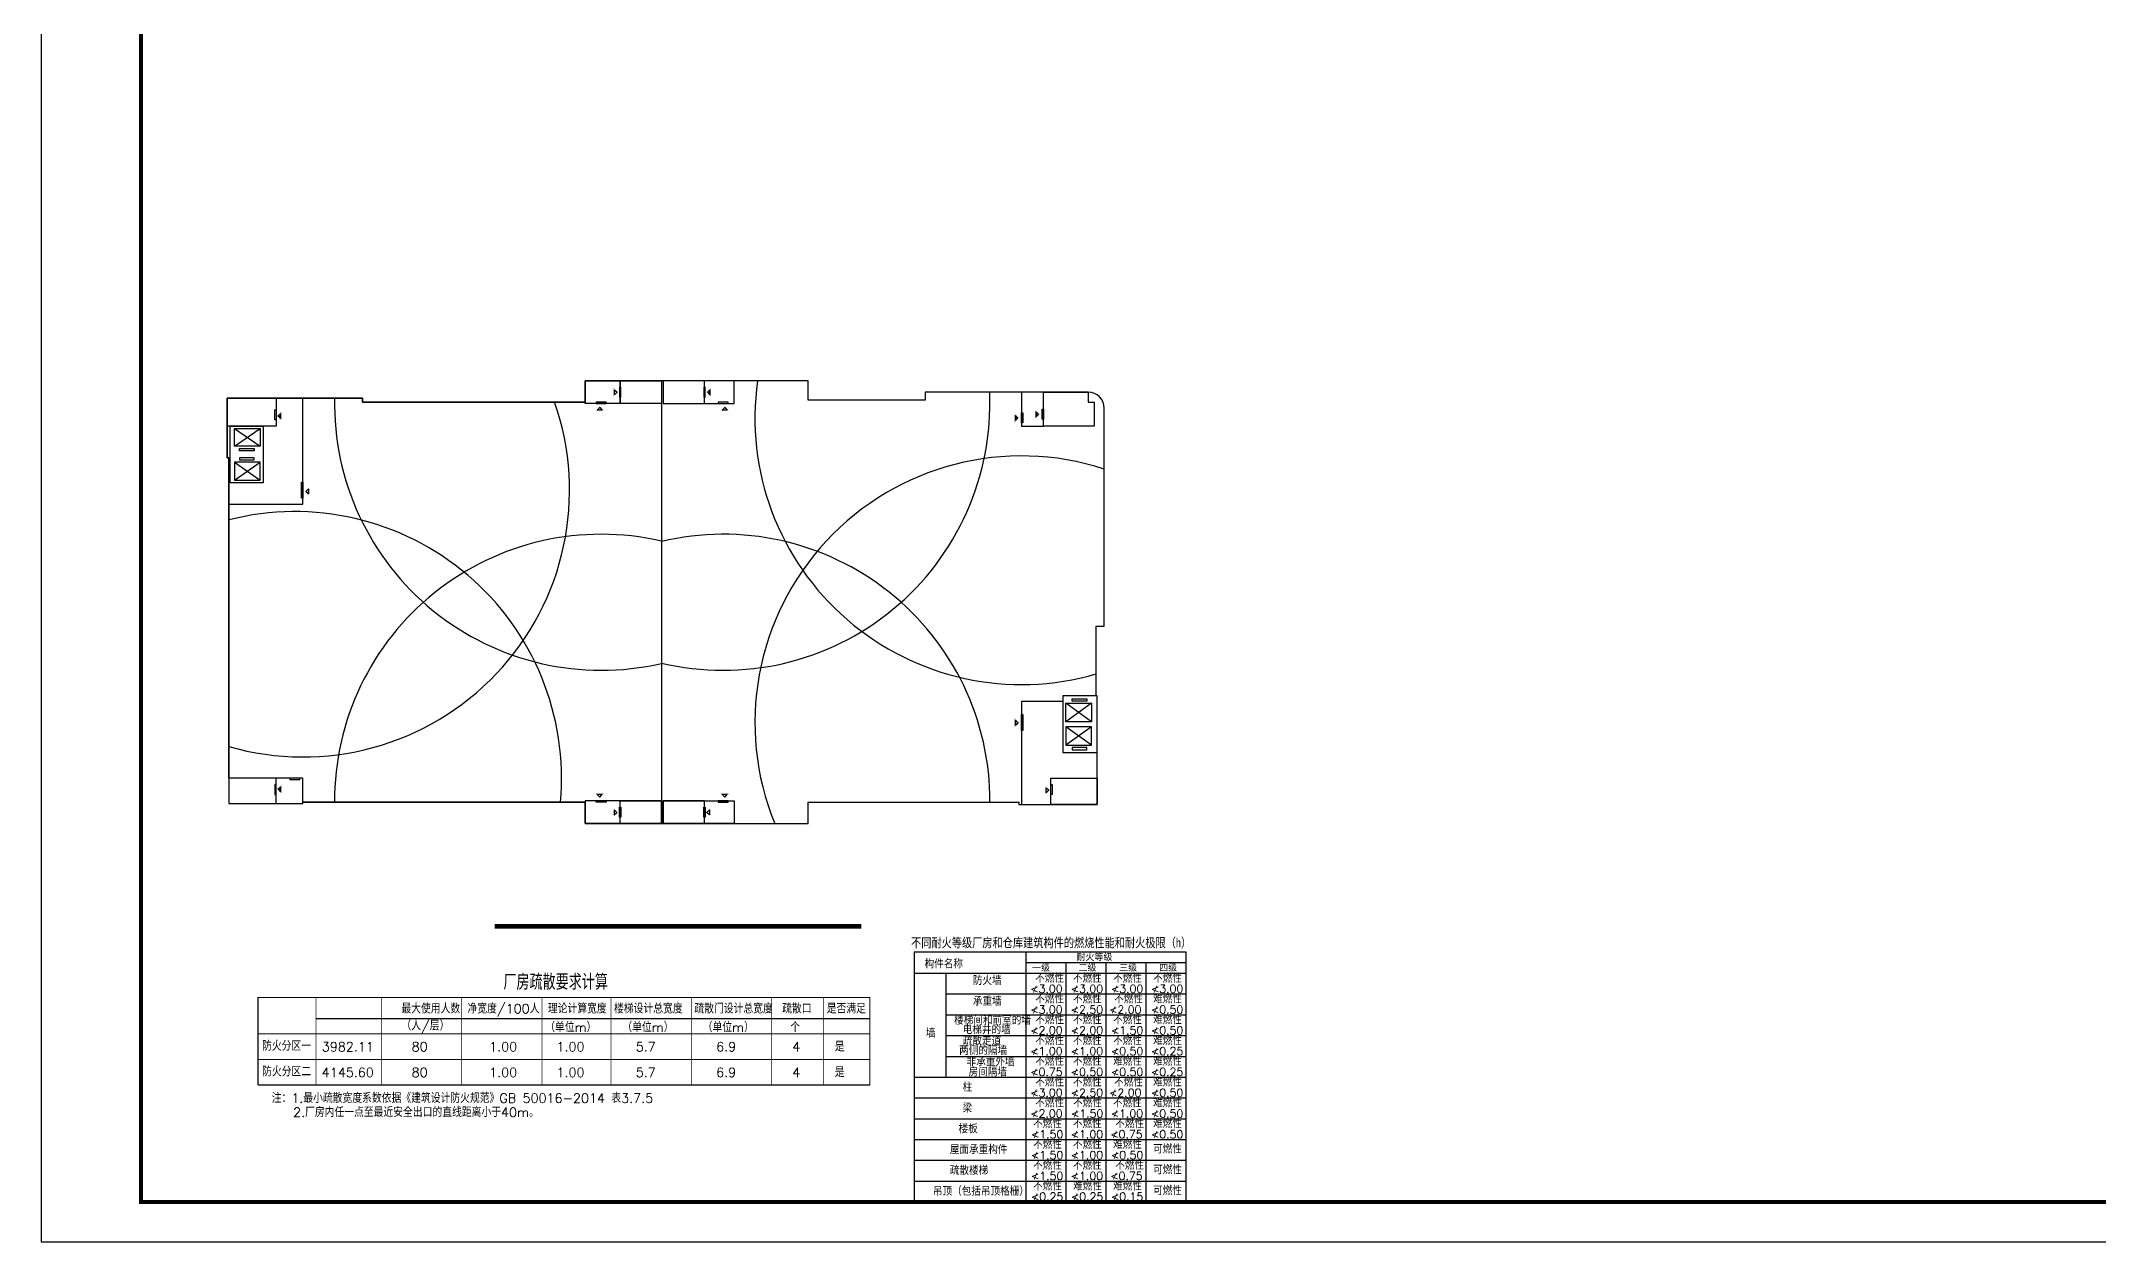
# Model space of a CAD drawing. Extents: x 6843040 to 15500510, y -6507076 to -4940511.
# Drawn here: x 8031580 to 8108738, y -5601001 to -5555980 of the extents above; entities that cross this region are included whole.
import ezdxf

# ---------------------------------------------------------------- set-up
doc = ezdxf.new("R2010")
doc.units = 0
doc.header["$LTSCALE"] = 1000
doc.header["$MEASUREMENT"] = 0
for name, color, linetype in [('_0', 7, 'Continuous'), ('DIM_SYMB', 3, 'Continuous'), ('EVTR', 2, 'Continuous'), ('GJ', 1, 'Continuous'), ('PUB_TEXT', 7, 'Continuous'), ('PUB_TITLE', 4, 'Continuous'), ('TEXT', 7, 'Continuous')]:
    doc.layers.add(name, color=color, linetype=linetype)
doc.styles.add('-宋体', font='', dxfattribs={"width": 0.8})
doc.styles.add('_HZTXT', font='SIMPLEX', dxfattribs={"width": 0.9, "bigfont": 'HZTXT'})
doc.styles.add('_TCH_DIM', font='SIMPLEX', dxfattribs={"bigfont": 'GBCBIG'})
doc.styles.add('宋体', font='')
doc.styles.get('-宋体').set_extended_font_data('SimSun')
doc.styles.get('宋体').set_extended_font_data('SimSun')

# ---------------------------------------------------------------- blocks, each defined once
blk = doc.blocks.new('防护构件')
at = {"layer": 'GJ', "color": 7}
for points in [[(1526251, -532146), (1526251, -541519)], [(1526251, -532146), (1536445, -532146)], [(1530444, -532146), (1530444, -541519)], [(1536445, -532146), (1536445, -541519)], [(1526251, -532946), (1536445, -532946)], [(1527444, -532946), (1527444, -536843)], [(1530444, -532546), (1536445, -532546)], [(1531944, -532546), (1531944, -541519)], [(1533444, -532546), (1533444, -541519)], [(1534945, -532546), (1534945, -541519)], [(1527444, -533725), (1536445, -533725)], [(1527444, -534505), (1536445, -534505)], [(1527444, -535284), (1536445, -535284)], [(1527444, -536063), (1536445, -536063)], [(1526251, -536843), (1536445, -536843)], [(1527444, -536843), (1536445, -536843)], [(1526251, -537622), (1536445, -537622)], [(1526251, -538401), (1536445, -538401)], [(1526251, -538401), (1536445, -538401)], [(1526251, -538401), (1536445, -538401)], [(1526251, -539181), (1536445, -539181)], [(1526251, -539960), (1536445, -539960)], [(1526251, -539960), (1536445, -539960)], [(1526251, -539960), (1536445, -539960)], [(1526251, -540739), (1536445, -540739)], [(1526251, -541519), (1536445, -541519)]]:
    blk.add_lwpolyline(points, dxfattribs=at)
at = {"layer": 'TEXT', "color": 7, "style": '宋体', "width": 0.8}
blk.add_text('不同耐火等级厂房和仓库建筑构件的燃烧性能和耐火极限（h）', height=350, dxfattribs=at).set_placement((1526136, -531974))
at = {"layer": 'TEXT', "color": 7}
for s, height, style, p in [('耐火等级', 250, '_HZTXT', (1532337, -532482)), ('构件名称', 300, '_HZTXT', (1526643, -532761)), ('防火墙', 300, '_HZTXT', (1528453, -533382)), ('一级', 250, '_HZTXT', (1530674, -532882)), ('不燃性', 300, '_HZTXT', (1530792, -533297)), ('不燃性', 300, '_HZTXT', (1532206, -533297)), ('二级', 250, '_HZTXT', (1532413, -532882)), ('不燃性', 300, '_HZTXT', (1533713, -533297)), ('三级', 250, '_HZTXT', (1533938, -532882)), ('不燃性', 300, '_HZTXT', (1535213, -533297)), ('四级', 250, '_HZTXT', (1535438, -532882)), ('承重墙', 300, '_HZTXT', (1528453, -534161)), ('≮3.00', 300, '_TCH_DIM', (1530607, -533681)), ('不燃性', 300, '_HZTXT', (1530792, -534076)), ('≮3.00', 300, '_TCH_DIM', (1532125, -533681)), ('不燃性', 300, '_HZTXT', (1532206, -534076)), ('≮3.00', 300, '_TCH_DIM', (1533633, -533681)), ('不燃性', 300, '_HZTXT', (1533752, -534076)), ('≮3.00', 300, '_TCH_DIM', (1535133, -533681)), ('难燃性', 300, '_HZTXT', (1535213, -534076)), ('楼梯间和前室的墙', 300, '_HZTXT', (1527750, -534872)), ('≮3.00', 300, '_HZTXT', (1530607, -534460)), ('不燃性', 300, '_HZTXT', (1530792, -534856)), ('≮2.50', 300, '_HZTXT', (1532125, -534460)), ('不燃性', 300, '_HZTXT', (1532206, -534856)), ('≮2.00', 300, '_HZTXT', (1533563, -534460)), ('不燃性', 300, '_HZTXT', (1533713, -534856)), ('≮0.50', 300, '_TCH_DIM', (1535133, -534460)), ('难燃性', 300, '_HZTXT', (1535213, -534856)), ('墙', 300, '_HZTXT', (1526692, -535354)), ('疏散走道', 300, '_HZTXT', (1528074, -535651)), ('电梯井的墙', 300, '_HZTXT', (1528074, -535227)), ('≮2.00', 300, '_TCH_DIM', (1530607, -535240)), ('不燃性', 300, '_HZTXT', (1530792, -535635)), ('≮2.00', 300, '_TCH_DIM', (1532125, -535240)), ('不燃性', 300, '_HZTXT', (1532206, -535635)), ('≮1.50', 300, '_TCH_DIM', (1533633, -535240)), ('不燃性', 300, '_HZTXT', (1533713, -535635)), ('≮0.50', 300, '_TCH_DIM', (1535133, -535240)), ('难燃性', 300, '_HZTXT', (1535213, -535635)), ('两侧的隔墙', 300, '_HZTXT', (1527939, -536007)), ('非承重外墙', 300, '_HZTXT', (1528218, -536431)), ('≮1.00', 300, '_TCH_DIM', (1530607, -536019)), ('不燃性', 300, '_HZTXT', (1530792, -536414)), ('≮1.00', 300, '_TCH_DIM', (1532125, -536019)), ('不燃性', 300, '_HZTXT', (1532206, -536414)), ('≮0.50', 300, '_TCH_DIM', (1533633, -536019)), ('难燃性', 300, '_HZTXT', (1533713, -536414)), ('≮0.25', 300, '_TCH_DIM', (1535133, -536019)), ('难燃性', 300, '_HZTXT', (1535213, -536414)), ('房间隔墙', 300, '_HZTXT', (1528293, -536815)), ('≮0.75', 300, '_TCH_DIM', (1530607, -536798)), ('不燃性', 300, '_HZTXT', (1530792, -537194)), ('≮0.50', 300, '_TCH_DIM', (1532125, -536798)), ('不燃性', 300, '_HZTXT', (1532206, -537194)), ('≮0.50', 300, '_TCH_DIM', (1533633, -536798)), ('不燃性', 300, '_HZTXT', (1533752, -537194)), ('≮0.25', 300, '_TCH_DIM', (1535133, -536798)), ('难燃性', 300, '_HZTXT', (1535213, -537194)), ('柱', 300, '_HZTXT', (1528069, -537385)), ('≮3.00', 300, '_TCH_DIM', (1530607, -537578)), ('不燃性', 300, '_HZTXT', (1530792, -537973)), ('≮2.50', 300, '_HZTXT', (1532125, -537578)), ('不燃性', 300, '_HZTXT', (1532213, -537973)), ('≮2.00', 300, '_HZTXT', (1533563, -537578)), ('不燃性', 300, '_HZTXT', (1533706, -537973)), ('≮0.50', 300, '_TCH_DIM', (1535133, -537578)), ('难燃性', 300, '_HZTXT', (1535213, -537973)), ('梁', 300, '_HZTXT', (1528069, -538164)), ('≮2.00', 300, '_TCH_DIM', (1530607, -538357)), ('不燃性', 300, '_HZTXT', (1530713, -538752)), ('≮1.50', 300, '_TCH_DIM', (1532133, -538357)), ('不燃性', 300, '_HZTXT', (1532206, -538752)), ('≮1.00', 300, '_TCH_DIM', (1533626, -538357)), ('不燃性', 300, '_HZTXT', (1533792, -538752)), ('≮0.50', 300, '_TCH_DIM', (1535133, -538357)), ('难燃性', 300, '_HZTXT', (1535213, -538752)), ('楼板', 300, '_HZTXT', (1527918, -538944)), ('≮1.50', 300, '_TCH_DIM', (1530633, -539136)), ('不燃性', 300, '_HZTXT', (1530713, -539532)), ('≮1.00', 300, '_TCH_DIM', (1532125, -539136)), ('不燃性', 300, '_HZTXT', (1532206, -539532)), ('≮0.75', 300, '_TCH_DIM', (1533607, -539136)), ('难燃性', 300, '_HZTXT', (1533713, -539532)), ('≮0.50', 300, '_TCH_DIM', (1535133, -539136)), ('屋面承重构件', 300, '_HZTXT', (1527590, -539723)), ('≮1.50', 300, '_TCH_DIM', (1530633, -539916)), ('不燃性', 300, '_HZTXT', (1530713, -540311)), ('≮1.00', 300, '_TCH_DIM', (1532125, -539916)), ('不燃性', 300, '_HZTXT', (1532206, -540311)), ('≮0.50', 300, '_TCH_DIM', (1533633, -539916)), ('不燃性', 300, '_HZTXT', (1533792, -540311)), ('可燃性', 300, '_HZTXT', (1535213, -539702)), ('疏散楼梯', 300, '_HZTXT', (1527590, -540502)), ('≮1.50', 300, '_TCH_DIM', (1530633, -540695)), ('不燃性', 300, '_HZTXT', (1530713, -541090)), ('≮1.00', 300, '_TCH_DIM', (1532125, -540695)), ('难燃性', 300, '_HZTXT', (1532213, -541090)), ('≮0.75', 300, '_TCH_DIM', (1533607, -540695)), ('难燃性', 300, '_HZTXT', (1533713, -541090)), ('可燃性', 300, '_HZTXT', (1535213, -540481)), ('吊顶（包括吊顶格栅）', 300, '_HZTXT', (1526956, -541282)), ('≮0.25', 300, '_TCH_DIM', (1530633, -541474)), ('≮0.25', 300, '_TCH_DIM', (1532133, -541474)), ('≮0.15', 300, '_TCH_DIM', (1533633, -541474)), ('可燃性', 300, '_HZTXT', (1535213, -541261))]:
    blk.add_text(s, height=height, dxfattribs=dict(at, style=style)).set_placement(p)
blk = doc.blocks.new('A$C49B61945')
at = {"const_width": 0.1}
blk.add_lwpolyline([(2.2, 2.1), (0.1, 4.1), (0.1, 0.1)], close=True, dxfattribs=at)
blk.add_lwpolyline([(0.4, 0.8), (1.8, 2.1), (0.4, 3.5)], close=True)
blk = doc.blocks.new('二层防火分区示意图')
for points in [[(8066783, -5662065), (8066783, -5614015), (8066533, -5614015), (8066533, -5605065), (8086833, -5605065), (8086833, -5605665), (8120233, -5605665), (8120233, -5602465), (8131658, -5602465), (8131658, -5668865), (8120233, -5668865), (8120233, -5665665), (8077883, -5665665)], [(8171233, -5604165), (8171233, -5604165), (8171233, -5605365), (8153683, -5605365), (8153683, -5602465), (8120233, -5602465), (8120233, -5605665), (8086833, -5605665), (8086833, -5605065), (8066533, -5605065), (8066533, -5614015), (8066783, -5614015), (8066783, -5662065)], [(8077883, -5665665), (8120233, -5665665), (8120233, -5668865), (8153683, -5668865), (8153683, -5665665), (8185283, -5665665), (8185283, -5666015), (8197033, -5666015), (8197033, -5649716), (8196883, -5649716), (8196883, -5639265), (8198083, -5639265), (8198083, -5636985)]]:
    blk.add_lwpolyline(points)
for points in [[(8120233, -5602465), (8125458, -5602465), (8125458, -5605865), (8120233, -5605865)], [(8125358, -5604915), (8125558, -5604915), (8125558, -5603415), (8125358, -5603415)], [(8125458, -5602465), (8131658, -5602465), (8131658, -5605865), (8125458, -5605865)], [(8142583, -5602465), (8131908, -5602465), (8131908, -5605865), (8142583, -5605865)], [(8138108, -5602465), (8131908, -5602465), (8131908, -5605865), (8138108, -5605865)], [(8138008, -5604915), (8138208, -5604915), (8138208, -5603415), (8138008, -5603415)], [(8188983, -5604165), (8185683, -5604165), (8185683, -5609265), (8188983, -5609265)], [(8195683, -5604165), (8195683, -5605665), (8196583, -5605665), (8196583, -5609265), (8188983, -5609265), (8188983, -5604165)], [(8066783, -5620965), (8077883, -5620965), (8077883, -5605065), (8066533, -5605065), (8066533, -5614015), (8066783, -5614015)], [(8073883, -5609265), (8066533, -5609265), (8066533, -5605065), (8073883, -5605065)], [(8073883, -5608315), (8073683, -5608315), (8073683, -5606815), (8073883, -5606815)], [(8121883, -5605865), (8123383, -5605865), (8123383, -5605665), (8121883, -5605665)], [(8140183, -5605865), (8141683, -5605865), (8141683, -5605665), (8140183, -5605665)], [(8185883, -5608765), (8185683, -5608765), (8185683, -5607265), (8185883, -5607265)], [(8188983, -5608215), (8188783, -5608215), (8188783, -5606715), (8188983, -5606715)], [(8071933, -5617765), (8066983, -5617765), (8066983, -5609265), (8071933, -5609265)], [(8077883, -5620067), (8077683, -5620067), (8077683, -5617667), (8077883, -5617667)], [(8185683, -5666015), (8190083, -5666015), (8190083, -5662066), (8197033, -5662066), (8197033, -5649716), (8191883, -5649716), (8191883, -5650566), (8185683, -5650566)], [(8191883, -5658216), (8197033, -5658216), (8197033, -5649716), (8191883, -5649716)], [(8185683, -5652515), (8185883, -5652515), (8185883, -5654915), (8185683, -5654915)], [(8073883, -5662065), (8066783, -5662065), (8066783, -5665865), (8073883, -5665865)], [(8077883, -5662065), (8066783, -5662065), (8066783, -5665865), (8077883, -5665865)], [(8073883, -5663015), (8073683, -5663015), (8073683, -5664515), (8073883, -5664515)], [(8075933, -5662265), (8077433, -5662265), (8077433, -5662065), (8075933, -5662065)], [(8190083, -5662066), (8197033, -5662066), (8197033, -5666015), (8190083, -5666015)], [(8190083, -5663016), (8190283, -5663016), (8190283, -5664516), (8190083, -5664516)], [(8120233, -5668865), (8131658, -5668865), (8131658, -5665465), (8120233, -5665465)], [(8121883, -5665465), (8123383, -5665465), (8123383, -5665665), (8121883, -5665665)], [(8125558, -5667915), (8125358, -5667915), (8125358, -5666415), (8125558, -5666415)], [(8125458, -5665465), (8131658, -5665465), (8131658, -5668865), (8125458, -5668865)], [(8142583, -5668865), (8131908, -5668865), (8131908, -5665465), (8142583, -5665465)], [(8138108, -5665465), (8131908, -5665465), (8131908, -5668865), (8138108, -5668865)], [(8138008, -5666415), (8138208, -5666415), (8138208, -5667915), (8138008, -5667915)], [(8141683, -5665465), (8140183, -5665465), (8140183, -5665665), (8141683, -5665665)]]:
    blk.add_lwpolyline(points, close=True)
blk.add_lwpolyline([(8131658, -5668865), (8153683, -5668865), (8153683, -5665665), (8185283, -5665665), (8185283, -5666015), (8197033, -5666015), (8197033, -5649716), (8196883, -5649716), (8196883, -5639264), (8198083, -5639264), (8198083, -5606565, 0.4142035), (8195683, -5604165), (8171233, -5604165), (8171233, -5605365), (8153683, -5605365), (8153683, -5602465), (8131658, -5602465), (8131658, -5668865)], format="xyb")
for centre, start, end in [((8140933, -5605865), 256.59251, 2.4365), ((8185683, -5608015), 172.02448, 286.2602), ((8077883, -5618867), 253.88906, 19.27142), ((8122633, -5605865), 178.85414, 283.03963), ((8185683, -5653715), 71.94077, 202.25628), ((8076683, -5662065), 354.83639, 104.32962), ((8122633, -5665465), 76.96037, 180.28648), ((8140933, -5665465), 359.71352, 103.40749)]:
    blk.add_arc(centre, 40000, start, end)
at = {"layer": 'EVTR'}
for p, q in [((8067633, -5612270), (8071483, -5609590)), ((8067633, -5609590), (8071483, -5612270)), ((8067633, -5614660), (8071483, -5617340)), ((8067633, -5617340), (8071483, -5614660)), ((8196183, -5650811), (8192333, -5653591)), ((8196183, -5653591), (8192333, -5650811)), ((8196183, -5657121), (8192333, -5654341)), ((8196183, -5654341), (8192333, -5657121))]:
    blk.add_line(p, q, dxfattribs=at)
for points in [[(8067633, -5609590), (8071483, -5609590), (8071483, -5612270), (8067633, -5612270)], [(8068363, -5612605), (8070553, -5612605), (8070553, -5612940), (8068363, -5612940)], [(8067633, -5617340), (8071483, -5617340), (8071483, -5614660), (8067633, -5614660)], [(8068363, -5614325), (8070553, -5614325), (8070553, -5613990), (8068363, -5613990)], [(8196183, -5653591), (8192333, -5653591), (8192333, -5650811), (8196183, -5650811)], [(8195453, -5650476), (8193263, -5650476), (8193263, -5650141), (8195453, -5650141)], [(8196183, -5654341), (8192333, -5654341), (8192333, -5657121), (8196183, -5657121)], [(8195453, -5657456), (8193263, -5657456), (8193263, -5657791), (8195453, -5657791)]]:
    blk.add_lwpolyline(points, close=True, dxfattribs=at)
at = {"yscale": 279.9999999999999, "zscale": 279.9999999999999}
for p, xscale, rotation in [((8124500, -5603568), -279.9999999999999, 180), ((8139058, -5603568), 279.9999999999999, 180), ((8074657, -5607115), 279.9999999999999, 180.0000000000101), ((8121811, -5606957), -279.9999999999999, 270), ((8140561, -5606957), -279.9999999999999, 270), ((8078822, -5619638), -279.9999999999999, 359.9999999999899), ((8074657, -5663107), 279.9999999999999, 180.00000000001), ((8189264, -5663278), -279.9999999999999, 180), ((8121811, -5664373), 279.9999999999999, 270), ((8140561, -5664373), 279.9999999999999, 270)]:
    blk.add_blockref('A$C49B61945', p, dxfattribs=dict(at, xscale=xscale, rotation=rotation))
for p, xscale in [((8184636, -5608633), 279.9999999999999), ((8187736, -5608083), 279.9999999999999), ((8184647, -5654312), 279.9999999999999), ((8124462, -5667762), 279.9999999999999), ((8138971, -5667762), -279.9999999999999)]:
    blk.add_blockref('A$C49B61945', p, dxfattribs=dict(at, xscale=xscale))
blk = doc.blocks.new('二层防火分区示意0920')
at = {"xscale": 0.5, "yscale": 0.5, "zscale": 0.5}
blk.add_blockref('二层防火分区示意图', (4008972, -2760987), dxfattribs=at)

msp = doc.modelspace()

# ---------------------------------------------------------------- linework, layer by layer
at = {"layer": 'DIM_SYMB', "const_width": 175}
msp.add_lwpolyline([(8048590.1, -5589172.5), (8062337.5, -5589172.5)], dxfattribs=at)
at = {"layer": 'PUB_TITLE'}
msp.add_line((8041891.4, -5592631.5), (8062653.9, -5592631.5), dxfattribs=at)
msp.add_lwpolyline([(8031580.2, -5601001.4), (8209930.2, -5601001.4), (8209930.2, -5474851.4), (8031580.2, -5474851.4)], close=True, dxfattribs=at)
at = {"layer": 'PUB_TITLE', "const_width": 150}
msp.add_lwpolyline([(8035330.2, -5599501.4), (8208430.2, -5599501.4), (8208430.2, -5476351.4), (8035330.2, -5476351.4)], close=True, dxfattribs=at)
at = {"layer": 'PUB_TITLE'}
for points, const_width in [([(8062653.9, -5595121.4), (8062653.9, -5591841.4), (8039712, -5591841.4), (8039712, -5595121.4)], 40), ([(8041891.4, -5595121.4), (8041891.4, -5591841.4)], 24), ([(8044340.8, -5595121.4), (8044340.8, -5591841.4)], 24), ([(8047353.1, -5595121.4), (8047353.1, -5591841.4)], 24), ([(8050365.4, -5595121.4), (8050365.4, -5591841.4)], 24), ([(8052944.5, -5595121.4), (8052944.5, -5591841.4)], 24), ([(8052944.5, -5595121.4), (8052944.5, -5591841.4)], 24), ([(8052944.5, -5595121.4), (8052944.5, -5591841.4)], 24), ([(8055956.8, -5595121.4), (8055956.8, -5591841.4)], 24), ([(8055956.8, -5595121.4), (8055956.8, -5591841.4)], 24), ([(8058969.1, -5595121.4), (8058969.1, -5591841.4)], 24), ([(8060919.1, -5595121.4), (8060919.1, -5591841.4)], 24), ([(8060919.1, -5595121.4), (8060919.1, -5591841.4)], 24), ([(8039712, -5593201.4), (8062653.9, -5593201.4)], 40), ([(8039712, -5594161.4), (8062653.9, -5594161.4)], 40), ([(8039712, -5595121.4), (8062653.9, -5595121.4)], 40)]:
    msp.add_lwpolyline(points, dxfattribs=dict(at, const_width=const_width))

# ---------------------------------------------------------------- block references
msp.add_blockref('防护构件', (6538063.2, -5057982.8))
at = {"layer": '_0', "xscale": 0.5, "yscale": 0.5, "zscale": 0.5}
msp.add_blockref('二层防火分区示意0920', (4017437.1, -2787609.7), dxfattribs=at)

# ---------------------------------------------------------------- texts
at = {"layer": 'PUB_TEXT', "style": '-宋体', "width": 0.7}
msp.add_text('厂房疏散要求计算', height=513.16, dxfattribs=at).set_placement((8048912.8, -5591494.4))
at = {"layer": 'PUB_TEXT', "style": '_HZTXT'}
for s, p in [('最大使用人数', (8045088.5, -5592435.8)), ('净宽度/100人', (8047568, -5592435.8)), ('理论计算宽度', (8050581.2, -5592435.8)), ('楼梯设计总宽度', (8053061.8, -5592435.8)), ('疏散门设计总宽度', (8056074.1, -5592435.8)), ('疏散口', (8059364.4, -5592435.8)), ('是否满足', (8061036, -5592435.8)), ('（人/层）', (8045088.5, -5593068.7)), ('（单位m）', (8050480.8, -5593131.8)), ('（单位m）', (8053372.3, -5593131.8)), ('（单位m）', (8056384.6, -5593131.8)), ('个', (8059669.9, -5593131.8)), ('防火分区一', (8039864.1, -5593834.8)), ('3982.11', (8042103.6, -5593861.2)), ('80', (8045472.9, -5593861.2)), ('1.00', (8048378.8, -5593861.2)), ('1.00', (8050903.7, -5593861.2)), ('5.7', (8053876.5, -5593861.2)), ('6.9', (8056888.8, -5593861.2)), ('4', (8059741.3, -5593861.2)), ('是', (8061338.9, -5593861.2)), ('防火分区二', (8039864.1, -5594794.8)), ('4145.60', (8042103.6, -5594821.2)), ('80', (8045472.9, -5594821.2)), ('1.00', (8048378.8, -5594821.2)), ('1.00', (8050903.7, -5594821.2)), ('5.7', (8053876.5, -5594821.2)), ('6.9', (8056888.8, -5594821.2)), ('4', (8059741.3, -5594821.2)), ('是', (8061338.9, -5594821.2)), ('注：1.最小疏散宽度系数依据《建筑设计防火规范》GB 50016-2014 表3.7.5', (8040225.6, -5595790.1)), ('  2.厂房内任一点至最近安全出口的直线距离小于40m。', (8040545.3, -5596319.6))]:
    msp.add_text(s, height=350, dxfattribs=at).set_placement(p)

doc.saveas('drawing.dxf')
